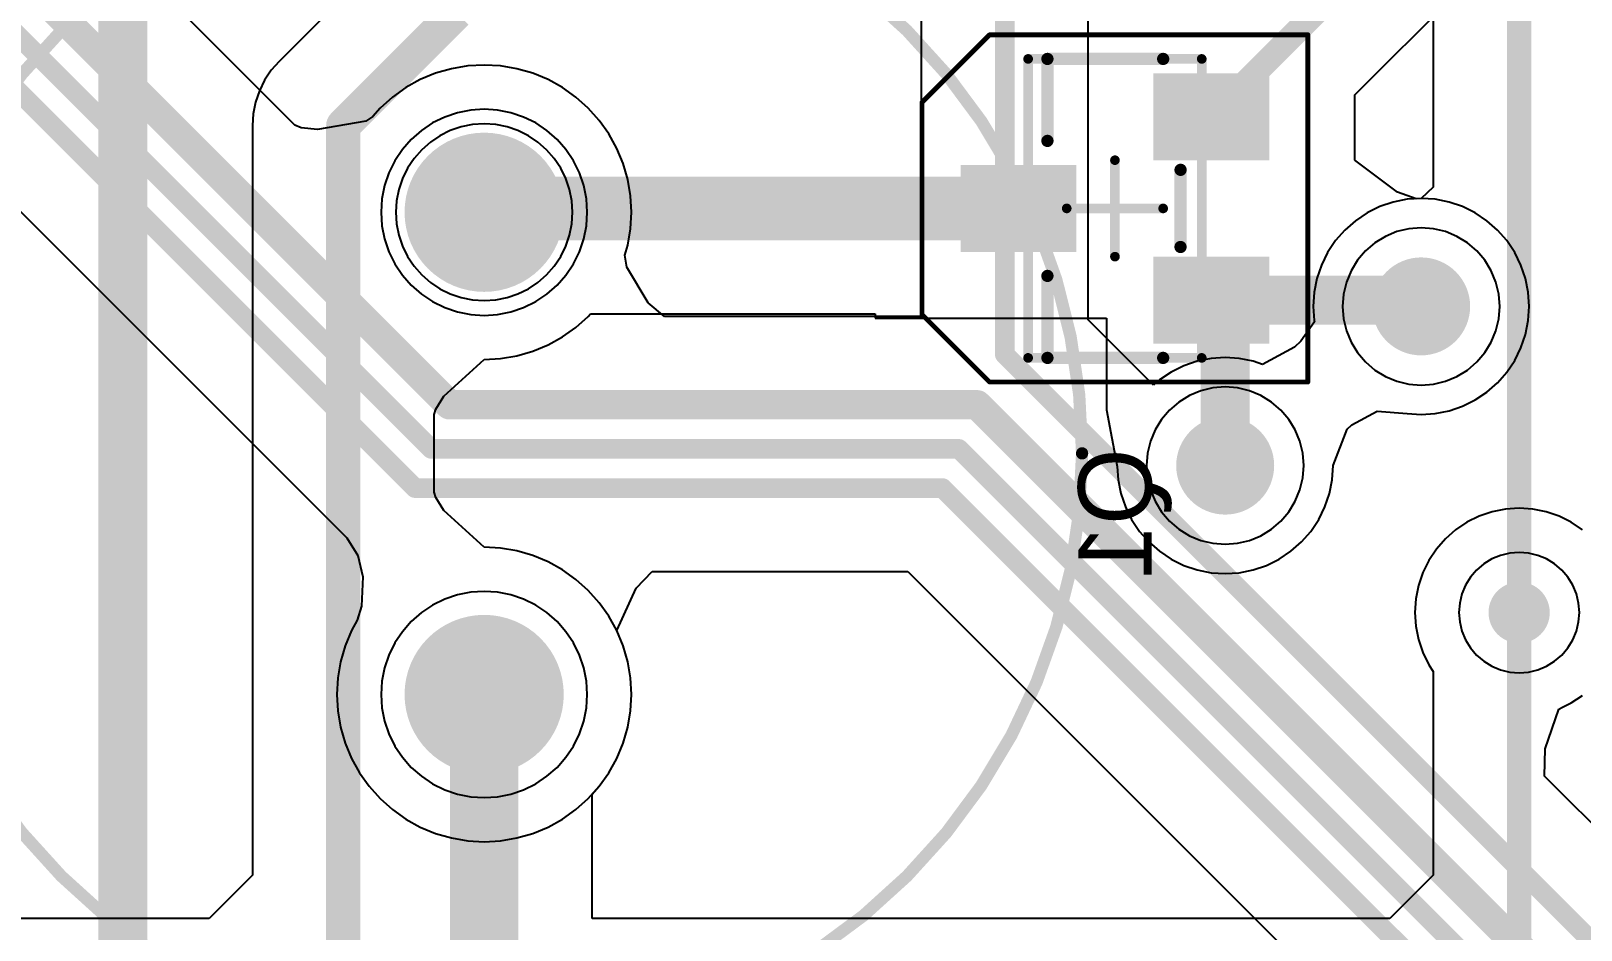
# Model space of a CAD drawing. Header units: millimetres. Extents: x 5.97 to 14.78, y 3.86 to 11.35.
# Drawn here: x 9.043 to 9.675, y 5.755 to 6.122 of the extents above; entities that cross this region are included whole.
import ezdxf

# ---------------------------------------------------------------- set-up
doc = ezdxf.new("R2010")
doc.units = ezdxf.units.MM
doc.header["$MEASUREMENT"] = 0
for name, color, linetype in [('BottomLayer', 5, 'Continuous'), ('BottomOverlay', 54, 'Continuous'), ('BottomPaste', 16, 'Continuous'), ('BottomSolder', 6, 'Continuous'), ('Mechanical13', 56, 'Continuous'), ('Mechanical15', 56, 'Continuous'), ('Mechanical4', 56, 'Continuous'), ('MidLayer1', 16, 'Continuous'), ('MidLayer2', 76, 'Continuous'), ('MultiLayer', 9, 'Continuous'), ('TopLayer', 1, 'Continuous'), ('TopOverlay', 2, 'Continuous'), ('TopSolder', 216, 'Continuous')]:
    doc.layers.add(name, color=color, linetype=linetype)

# ---------------------------------------------------------------- blocks, each defined once
blk = doc.blocks.new('SOT_23_3_B_159')
at = {"layer": 'BottomLayer'}
for points in [[(-0.06004, 0.05217), (-0.06004, 0.02264), (-0.0187, 0.05217), (-0.0187, 0.02264)], [(0.06004, -0.01476), (0.06004, 0.01476), (0.0187, -0.01476), (0.0187, 0.01476)], [(-0.06004, -0.02264), (-0.06004, -0.05217), (-0.0187, -0.02264), (-0.0187, -0.05217)]]:
    blk.add_solid(points, dxfattribs=at)
at = {"layer": 'BottomOverlay', "const_width": 0.005}
for points in [[(0.02756, 0.06102), (-0.01969, 0.06102)], [(0.02756, 0.06102), (0.02756, 0.02756)], [(-0.02677, 0.01575), (-0.02679, -0.01575)], [(0.02756, -0.02756), (0.02756, -0.06102)], [(0.02756, -0.06102), (-0.01969, -0.06102)]]:
    blk.add_lwpolyline(points, dxfattribs=at)
at = {"layer": 'BottomOverlay', "const_width": 0.0025}
for points in [[(-0.02094, 0.06102, 1), (-0.01844, 0.06102, 1)], [(0.02631, 0.06102, 1), (0.02881, 0.06102, 1)], [(0.02631, 0.06102, 1), (0.02881, 0.06102, 1)], [(0.02631, 0.02756, 1), (0.02881, 0.02756, 1)], [(-0.02802, 0.01575, 1), (-0.02552, 0.01575, 1)], [(-0.02804, -0.01575, 1), (-0.02554, -0.01575, 1)], [(0.02631, -0.02756, 1), (0.02881, -0.02756, 1)], [(-0.02094, -0.06102, 1), (-0.01844, -0.06102, 1)], [(0.02631, -0.06102, 1), (0.02881, -0.06102, 1)], [(0.02631, -0.06102, 1), (0.02881, -0.06102, 1)]]:
    blk.add_lwpolyline(points, format="xyb", close=True, dxfattribs=at)
at = {"layer": 'BottomPaste'}
for points in [[(-0.06304, 0.05517), (-0.06304, 0.01964), (-0.0157, 0.05517), (-0.0157, 0.01964)], [(0.06304, -0.01776), (0.06304, 0.01776), (0.0157, -0.01776), (0.0157, 0.01776)], [(-0.06304, -0.01964), (-0.06304, -0.05517), (-0.0157, -0.01964), (-0.0157, -0.05517)]]:
    blk.add_solid(points, dxfattribs=at)
at = {"layer": 'BottomSolder'}
for points in [[(-0.06254, 0.05467), (-0.06254, 0.02014), (-0.0162, 0.05467), (-0.0162, 0.02014)], [(0.06254, -0.01726), (0.06254, 0.01726), (0.0162, -0.01726), (0.0162, 0.01726)], [(-0.06254, -0.02014), (-0.06254, -0.05467), (-0.0162, -0.02014), (-0.0162, -0.05467)]]:
    blk.add_solid(points, dxfattribs=at)
at = {"layer": 'Mechanical13', "const_width": 0.00394}
for points in [[(-0.03543, 0.06102), (-0.03543, -0.06102)], [(0.03543, 0.06102), (-0.03543, 0.06102)], [(0.03543, 0.06102), (0.03543, -0.06102)], [(0.03543, -0.06102), (-0.03543, -0.06102)]]:
    blk.add_lwpolyline(points, dxfattribs=at)
at = {"layer": 'Mechanical13', "const_width": 0.00197}
for points in [[(-0.03642, 0.06102, 1), (-0.03445, 0.06102, 1)], [(-0.03642, 0.06102, 1), (-0.03445, 0.06102, 1)], [(0.03445, 0.06102, 1), (0.03642, 0.06102, 1)], [(0.03445, 0.06102, 1), (0.03642, 0.06102, 1)], [(-0.03642, -0.06102, 1), (-0.03445, -0.06102, 1)], [(-0.03642, -0.06102, 1), (-0.03445, -0.06102, 1)], [(0.03445, -0.06102, 1), (0.03642, -0.06102, 1)], [(0.03445, -0.06102, 1), (0.03642, -0.06102, 1)]]:
    blk.add_lwpolyline(points, format="xyb", close=True, dxfattribs=at)
at = {"layer": 'Mechanical15'}
for points, const_width in [([(-0.07874, 0.07087), (-0.07874, -0.07087)], 0.00197), ([(0.05118, 0.07087), (-0.07874, 0.07087)], 0.00197), ([(0.07874, 0.04331), (0.05118, 0.07087)], 0.00197), ([(0.07874, 0.04331), (0.07874, -0.04331)], 0.00197), ([(0, 0.01969), (0, -0.01969)], 0.00394), ([(0.01969, 0), (-0.01969, 0)], 0.00394), ([(0.07874, -0.04331), (0.05118, -0.07087)], 0.00197), ([(0.05118, -0.07087), (-0.07874, -0.07087)], 0.00197)]:
    blk.add_lwpolyline(points, dxfattribs=dict(at, const_width=const_width))
for points, const_width in [([(-0.07923, 0.07087, 1), (-0.07825, 0.07087, 1)], 0.000984), ([(-0.07923, 0.07087, 1), (-0.07825, 0.07087, 1)], 0.000984), ([(0.05069, 0.07087, 1), (0.05167, 0.07087, 1)], 0.000984), ([(0.05069, 0.07087, 1), (0.05167, 0.07087, 1)], 0.000984), ([(0.07825, 0.04331, 1), (0.07923, 0.04331, 1)], 0.000984), ([(0.07825, 0.04331, 1), (0.07923, 0.04331, 1)], 0.000984), ([(-0.00098, 0.01969, 1), (0.00098, 0.01969, 1)], 0.00197), ([(-0.02067, 0, 1), (-0.0187, 0, 1)], 0.00197), ([(0.0187, 0, 1), (0.02067, 0, 1)], 0.00197), ([(-0.00098, -0.01969, 1), (0.00098, -0.01969, 1)], 0.00197), ([(0.07825, -0.04331, 1), (0.07923, -0.04331, 1)], 0.000984), ([(0.07825, -0.04331, 1), (0.07923, -0.04331, 1)], 0.000984), ([(-0.07923, -0.07087, 1), (-0.07825, -0.07087, 1)], 0.000984), ([(-0.07923, -0.07087, 1), (-0.07825, -0.07087, 1)], 0.000984), ([(0.05069, -0.07087, 1), (0.05167, -0.07087, 1)], 0.000984), ([(0.05069, -0.07087, 1), (0.05167, -0.07087, 1)], 0.000984)]:
    blk.add_lwpolyline(points, format="xyb", close=True, dxfattribs=dict(at, const_width=const_width))
blk = doc.blocks.new('PS12_173')
at = {"layer": 'BottomLayer', "const_width": 0.03}
for points in [[(-0.015, 0.09843, 1), (0.015, 0.09843, 1)], [(-0.015, -0.09843, 1), (0.015, -0.09843, 1)]]:
    blk.add_lwpolyline(points, format="xyb", close=True, dxfattribs=at)
at = {"layer": 'BottomSolder', "const_width": 0.0325}
for points in [[(-0.01625, 0.09843, 1), (0.01625, 0.09843, 1)], [(-0.01625, -0.09843, 1), (0.01625, -0.09843, 1)]]:
    blk.add_lwpolyline(points, format="xyb", close=True, dxfattribs=at)
at = {"layer": 'MidLayer1', "const_width": 0.03}
for points in [[(-0.015, 0.09843, 1), (0.015, 0.09843, 1)], [(-0.015, -0.09843, 1), (0.015, -0.09843, 1)]]:
    blk.add_lwpolyline(points, format="xyb", close=True, dxfattribs=at)
at = {"layer": 'MidLayer2', "const_width": 0.03}
for points in [[(-0.015, 0.09843, 1), (0.015, 0.09843, 1)], [(-0.015, -0.09843, 1), (0.015, -0.09843, 1)]]:
    blk.add_lwpolyline(points, format="xyb", close=True, dxfattribs=at)
at = {"layer": 'MultiLayer', "const_width": 0.03}
for points in [[(-0.015, 0.09843, 1), (0.015, 0.09843, 1)], [(-0.015, -0.09843, 1), (0.015, -0.09843, 1)]]:
    blk.add_lwpolyline(points, format="xyb", close=True, dxfattribs=at)
at = {"layer": 'TopLayer', "const_width": 0.03}
for points in [[(-0.015, 0.09843, 1), (0.015, 0.09843, 1)], [(-0.015, -0.09843, 1), (0.015, -0.09843, 1)]]:
    blk.add_lwpolyline(points, format="xyb", close=True, dxfattribs=at)
at = {"layer": 'TopOverlay'}
for points, const_width in [([(0.24409, 0, 1), (-0.24409, 0, 1)], 0.005), ([(-0.24534, 0, 1), (-0.24284, 0, 1)], 0.0025), ([(0.24284, 0, 1), (0.24534, 0, 1)], 0.0025)]:
    blk.add_lwpolyline(points, format="xyb", close=True, dxfattribs=dict(at, const_width=const_width))
at = {"layer": 'TopSolder', "const_width": 0.0325}
for points in [[(-0.01625, 0.09843, 1), (0.01625, 0.09843, 1)], [(-0.01625, -0.09843, 1), (0.01625, -0.09843, 1)]]:
    blk.add_lwpolyline(points, format="xyb", close=True, dxfattribs=at)

msp = doc.modelspace()

# ---------------------------------------------------------------- linework, layer by layer
at = {"layer": 'BottomLayer'}
for p, q in [((9.58291, 6.09634), (9.6498, 6.16323)), ((9.18996, 6.15622), (9.14378, 6.11004)), ((9.14058, 6.10639), (9.13789, 6.10236)), ((9.14378, 6.11004), (9.14058, 6.10639)), ((9.13789, 6.10236), (9.13574, 6.09801)), ((9.13418, 6.09342), (9.13324, 6.08866)), ((9.13574, 6.09801), (9.13418, 6.09342)), ((9.58291, 6.06968), (9.58291, 6.09634)), ((9.13324, 6.08866), (9.13292, 6.08382)), ((9.13292, 6.08382), (9.13292, 5.77777)), ((9.6004, 6.0566), (9.58291, 6.06968)), ((9.60791, 6.05396), (9.6004, 6.0566)), ((9.61, 6.05409), (9.60791, 6.05396)), ((9.61576, 6.05372), (9.61, 6.05409)), ((9.62141, 6.05259), (9.61576, 6.05372)), ((9.62687, 6.05074), (9.62141, 6.05259)), ((9.63205, 6.04819), (9.62687, 6.05074)), ((9.63684, 6.04498), (9.63205, 6.04819)), ((9.64118, 6.04118), (9.63684, 6.04498)), ((9.64498, 6.03684), (9.64118, 6.04118)), ((9.64819, 6.03205), (9.64498, 6.03684)), ((9.65074, 6.02687), (9.64819, 6.03205)), ((9.65259, 6.02141), (9.65074, 6.02687)), ((9.65372, 6.01576), (9.65259, 6.02141)), ((9.65409, 6.01), (9.65372, 6.01576)), ((9.26497, 6.00144), (9.26999, 6.00593)), ((9.26999, 6.00593), (9.27087, 6.00691)), ((9.27087, 6.00691), (9.38709, 6.00691)), ((9.38709, 6.00691), (9.38709, 6.00524)), ((9.38709, 6.00524), (9.48157, 6.00524)), ((9.48157, 6.00524), (9.48157, 5.96783)), ((9.65372, 6.00424), (9.65409, 6.01)), ((9.25947, 5.99754), (9.26497, 6.00144)), ((9.65074, 5.99313), (9.65259, 5.99859)), ((9.65259, 5.99859), (9.65372, 6.00424)), ((9.24735, 5.9917), (9.25357, 5.99428)), ((9.25357, 5.99428), (9.25947, 5.99754)), ((9.64819, 5.98795), (9.65074, 5.99313)), ((9.21106, 5.97331), (9.2275, 5.98833)), ((9.2275, 5.98833), (9.23423, 5.98871)), ((9.23423, 5.98871), (9.24087, 5.98984)), ((9.24087, 5.98984), (9.24735, 5.9917)), ((9.64498, 5.98316), (9.64819, 5.98795)), ((9.64118, 5.97882), (9.64498, 5.98316)), ((9.20771, 5.96798), (9.21106, 5.97331)), ((9.63205, 5.97181), (9.63684, 5.97502)), ((9.63684, 5.97502), (9.64118, 5.97882)), ((9.20708, 5.96585), (9.20771, 5.96798)), ((9.48157, 5.96783), (9.48157, 5.96783)), ((9.48157, 5.96783), (9.48157, 5.96783)), ((9.48157, 5.96783), (9.48593, 5.94464)), ((9.58172, 5.96159), (9.59203, 5.96717)), ((9.59203, 5.96717), (9.60424, 5.96628)), ((9.61576, 5.96628), (9.62141, 5.96741)), ((9.62141, 5.96741), (9.62687, 5.96926)), ((9.62687, 5.96926), (9.63205, 5.97181)), ((9.20708, 5.93415), (9.20708, 5.96585)), ((9.57983, 5.95984), (9.58172, 5.96159)), ((9.60424, 5.96628), (9.61, 5.96591)), ((9.61, 5.96591), (9.61576, 5.96628)), ((9.57409, 5.945), (9.57983, 5.95984)), ((9.48593, 5.94464), (9.48628, 5.93924)), ((9.57372, 5.93924), (9.57409, 5.945)), ((9.48628, 5.93924), (9.48741, 5.93359)), ((9.57259, 5.93359), (9.57372, 5.93924)), ((9.20771, 5.93202), (9.20708, 5.93415)), ((9.21106, 5.92669), (9.20771, 5.93202)), ((9.48741, 5.93359), (9.48926, 5.92813)), ((9.57074, 5.92813), (9.57259, 5.93359)), ((9.2275, 5.91167), (9.21106, 5.92669)), ((9.48926, 5.92813), (9.49181, 5.92295)), ((9.49181, 5.92295), (9.49502, 5.91816)), ((9.56498, 5.91816), (9.56819, 5.92295)), ((9.56819, 5.92295), (9.57074, 5.92813)), ((9.6337, 5.92435), (9.6287, 5.92189)), ((9.63898, 5.92614), (9.6337, 5.92435)), ((9.64444, 5.92723), (9.63898, 5.92614)), ((9.65, 5.92759), (9.64444, 5.92723)), ((9.65556, 5.92723), (9.65, 5.92759)), ((9.66102, 5.92614), (9.65556, 5.92723)), ((9.6663, 5.92435), (9.66102, 5.92614)), ((9.6713, 5.92189), (9.6663, 5.92435)), ((9.49502, 5.91816), (9.49882, 5.91382)), ((9.56118, 5.91382), (9.56498, 5.91816)), ((9.62407, 5.91879), (9.61988, 5.91512)), ((9.6287, 5.92189), (9.62407, 5.91879)), ((9.67593, 5.91879), (9.6713, 5.92189)), ((9.23423, 5.91129), (9.2275, 5.91167)), ((9.24087, 5.91016), (9.23423, 5.91129)), ((9.24735, 5.9083), (9.24087, 5.91016)), ((9.49882, 5.91382), (9.50316, 5.91002)), ((9.50316, 5.91002), (9.50795, 5.90681)), ((9.55205, 5.90681), (9.55684, 5.91002)), ((9.55684, 5.91002), (9.56118, 5.91382)), ((9.61621, 5.91093), (9.61311, 5.9063)), ((9.61988, 5.91512), (9.61621, 5.91093)), ((9.25357, 5.90572), (9.24735, 5.9083)), ((9.25947, 5.90246), (9.25357, 5.90572)), ((9.50795, 5.90681), (9.51313, 5.90426)), ((9.51313, 5.90426), (9.51859, 5.90241)), ((9.54141, 5.90241), (9.54687, 5.90426)), ((9.54687, 5.90426), (9.55205, 5.90681)), ((9.61311, 5.9063), (9.61065, 5.9013)), ((9.26497, 5.89856), (9.25947, 5.90246)), ((9.26999, 5.89407), (9.26497, 5.89856)), ((9.51859, 5.90241), (9.52424, 5.90128)), ((9.52424, 5.90128), (9.53, 5.90091)), ((9.53, 5.90091), (9.53576, 5.90128)), ((9.53576, 5.90128), (9.54141, 5.90241)), ((9.61065, 5.9013), (9.60886, 5.89602)), ((9.27448, 5.88904), (9.26999, 5.89407)), ((9.60886, 5.89602), (9.60777, 5.89056)), ((9.27838, 5.88355), (9.27448, 5.88904)), ((9.60777, 5.89056), (9.60741, 5.885)), ((9.60741, 5.885), (9.60777, 5.87944)), ((9.28164, 5.87765), (9.27838, 5.88355)), ((9.60777, 5.87944), (9.60886, 5.87398)), ((9.28422, 5.87142), (9.28164, 5.87765)), ((9.60886, 5.87398), (9.61065, 5.8687)), ((9.28609, 5.86495), (9.28422, 5.87142)), ((9.61065, 5.8687), (9.61311, 5.8637)), ((9.28722, 5.8583), (9.28609, 5.86495)), ((9.61311, 5.8637), (9.61492, 5.861)), ((9.61492, 5.861), (9.61492, 5.77777)), ((9.28759, 5.85157), (9.28722, 5.8583)), ((9.28722, 5.84485), (9.28759, 5.85157)), ((9.28609, 5.8382), (9.28722, 5.84485)), ((9.28422, 5.83173), (9.28609, 5.8382)), ((9.28164, 5.8255), (9.28422, 5.83173)), ((9.27838, 5.8196), (9.28164, 5.8255)), ((9.27448, 5.81411), (9.27838, 5.8196)), ((9.27159, 5.81087), (9.27448, 5.81411)), ((9.27159, 5.76009), (9.27159, 5.81087)), ((9.13292, 5.77777), (9.11524, 5.76009)), ((9.61492, 5.77777), (9.59725, 5.76009)), ((9.11524, 5.76009), (8.97746, 5.76009)), ((9.59725, 5.76009), (9.27159, 5.76009))]:
    msp.add_line(p, q, dxfattribs=at)
for points, const_width in [([(9.52437, 6.0874), (9.625, 6.18803)], 0.01), ([(9.17, 6.08382), (9.21618, 6.13)], 0.014), ([(9.17, 5.73), (9.17, 6.08382)], 0.014), ([(9.22907, 6.05), (9.44563, 6.05)], 0.026), ([(9.2275, 6.04843), (9.22907, 6.05)], 0.01), ([(9.52437, 6.0126), (9.6074, 6.0126)], 0.02), ([(9.52437, 6.0126), (9.53, 6.00697)], 0.02), ([(9.6074, 6.0126), (9.61, 6.01)], 0.02), ([(9.53, 5.945), (9.53, 6.00697)], 0.02), ([(9.65, 5.73198), (9.65, 5.885)], 0.01), ([(9.2275, 5.71459), (9.2275, 5.85157)], 0.028)]:
    msp.add_lwpolyline(points, dxfattribs=dict(at, const_width=const_width))
for points, const_width in [([(9.1665, 6.08382, 1), (9.1735, 6.08382, 1)], 0.007), ([(9.1665, 6.08382, 1), (9.1735, 6.08382, 1)], 0.007), ([(9.52187, 6.0874, 1), (9.52687, 6.0874, 1)], 0.005), ([(9.22257, 6.05, 1), (9.23557, 6.05, 1)], 0.013), ([(9.43913, 6.05, 1), (9.45213, 6.05, 1)], 0.013), ([(9.225, 6.04843, 1), (9.23, 6.04843, 1)], 0.005), ([(9.22657, 6.05, 1), (9.23157, 6.05, 1)], 0.005), ([(9.603, 6.01, 1), (9.617, 6.01, 1)], 0.014), ([(9.51937, 6.0126, 1), (9.52937, 6.0126, 1)], 0.01), ([(9.51937, 6.0126, 1), (9.52937, 6.0126, 1)], 0.01), ([(9.6024, 6.0126, 1), (9.6124, 6.0126, 1)], 0.01), ([(9.6024, 6.0126, 1), (9.6124, 6.0126, 1)], 0.01), ([(9.605, 6.01, 1), (9.615, 6.01, 1)], 0.01), ([(9.525, 6.00697, 1), (9.535, 6.00697, 1)], 0.01), ([(9.525, 6.00697, 1), (9.535, 6.00697, 1)], 0.01), ([(9.523, 5.945, 1), (9.537, 5.945, 1)], 0.014), ([(9.525, 5.945, 1), (9.535, 5.945, 1)], 0.01), ([(9.64375, 5.885, 1), (9.65625, 5.885, 1)], 0.0125), ([(9.6475, 5.885, 1), (9.6525, 5.885, 1)], 0.005), ([(9.2205, 5.85157, 1), (9.2345, 5.85157, 1)], 0.014)]:
    msp.add_lwpolyline(points, format="xyb", close=True, dxfattribs=dict(at, const_width=const_width))
at = {"layer": 'BottomOverlay', "const_width": 0.014}
msp.add_lwpolyline([(9.08, 5.44238), (9.08, 6.72)], dxfattribs=at)
at = {"layer": 'Mechanical4', "const_width": 0.02}
msp.add_lwpolyline([(9.08, 4.43), (9.08, 9.43)], dxfattribs=at)
at = {"layer": 'MidLayer1'}
for p, q in [((9.21369, 6.08176), (9.20946, 6.07967)), ((9.21816, 6.08327), (9.21369, 6.08176)), ((9.22279, 6.08419), (9.21816, 6.08327)), ((9.2275, 6.0845), (9.22279, 6.08419)), ((9.23221, 6.08419), (9.2275, 6.0845)), ((9.23684, 6.08327), (9.23221, 6.08419)), ((9.24131, 6.08176), (9.23684, 6.08327)), ((9.24554, 6.07967), (9.24131, 6.08176)), ((9.20554, 6.07705), (9.20199, 6.07394)), ((9.20946, 6.07967), (9.20554, 6.07705)), ((9.24946, 6.07705), (9.24554, 6.07967)), ((9.25301, 6.07394), (9.24946, 6.07705)), ((9.19888, 6.07039), (9.19626, 6.06646)), ((9.20199, 6.07394), (9.19888, 6.07039)), ((9.25612, 6.07039), (9.25301, 6.07394)), ((9.25874, 6.06646), (9.25612, 6.07039)), ((9.19417, 6.06223), (9.19265, 6.05776)), ((9.19626, 6.06646), (9.19417, 6.06223)), ((9.26083, 6.06223), (9.25874, 6.06646)), ((9.26235, 6.05776), (9.26083, 6.06223)), ((9.19265, 6.05776), (9.19173, 6.05313)), ((9.26327, 6.05313), (9.26235, 6.05776)), ((9.19173, 6.05313), (9.19142, 6.04843)), ((9.26358, 6.04843), (9.26327, 6.05313)), ((9.19142, 6.04843), (9.19173, 6.04372)), ((9.19173, 6.04372), (9.19265, 6.03909)), ((9.26235, 6.03909), (9.26327, 6.04372)), ((9.26327, 6.04372), (9.26358, 6.04843)), ((9.19265, 6.03909), (9.19417, 6.03462)), ((9.26083, 6.03462), (9.26235, 6.03909)), ((9.19417, 6.03462), (9.19626, 6.03039)), ((9.19626, 6.03039), (9.19888, 6.02646)), ((9.25612, 6.02646), (9.25874, 6.03039)), ((9.25874, 6.03039), (9.26083, 6.03462)), ((9.19888, 6.02646), (9.20199, 6.02291)), ((9.25301, 6.02291), (9.25612, 6.02646)), ((9.20199, 6.02291), (9.20554, 6.0198)), ((9.20554, 6.0198), (9.20946, 6.01718)), ((9.24554, 6.01718), (9.24946, 6.0198)), ((9.24946, 6.0198), (9.25301, 6.02291)), ((9.20946, 6.01718), (9.21369, 6.01509)), ((9.21369, 6.01509), (9.21816, 6.01358)), ((9.21816, 6.01358), (9.22279, 6.01266)), ((9.22279, 6.01266), (9.2275, 6.01235)), ((9.2275, 6.01235), (9.23221, 6.01266)), ((9.23221, 6.01266), (9.23684, 6.01358)), ((9.23684, 6.01358), (9.24131, 6.01509)), ((9.24131, 6.01509), (9.24554, 6.01718)), ((9.63555, 5.90488), (9.63262, 5.90238)), ((9.63884, 5.9069), (9.63555, 5.90488)), ((9.64241, 5.90837), (9.63884, 5.9069)), ((9.64616, 5.90927), (9.64241, 5.90837)), ((9.65, 5.90958), (9.64616, 5.90927)), ((9.65384, 5.90927), (9.65, 5.90958)), ((9.65759, 5.90837), (9.65384, 5.90927)), ((9.66116, 5.9069), (9.65759, 5.90837)), ((9.66445, 5.90488), (9.66116, 5.9069)), ((9.66738, 5.90238), (9.66445, 5.90488)), ((9.63012, 5.89945), (9.6281, 5.89616)), ((9.63262, 5.90238), (9.63012, 5.89945)), ((9.66988, 5.89945), (9.66738, 5.90238)), ((9.6719, 5.89616), (9.66988, 5.89945)), ((9.21661, 5.89223), (9.21139, 5.89046)), ((9.22201, 5.8933), (9.21661, 5.89223)), ((9.2275, 5.89366), (9.22201, 5.8933)), ((9.23299, 5.8933), (9.2275, 5.89366)), ((9.23839, 5.89223), (9.23299, 5.8933)), ((9.24361, 5.89046), (9.23839, 5.89223)), ((9.62663, 5.89259), (9.62573, 5.88884)), ((9.6281, 5.89616), (9.62663, 5.89259)), ((9.67337, 5.89259), (9.6719, 5.89616)), ((9.67427, 5.88884), (9.67337, 5.89259)), ((9.20188, 5.88497), (9.19774, 5.88134)), ((9.20646, 5.88803), (9.20188, 5.88497)), ((9.21139, 5.89046), (9.20646, 5.88803)), ((9.24855, 5.88803), (9.24361, 5.89046)), ((9.25312, 5.88497), (9.24855, 5.88803)), ((9.25726, 5.88134), (9.25312, 5.88497)), ((9.62573, 5.88884), (9.62542, 5.885)), ((9.62542, 5.885), (9.62573, 5.88116)), ((9.67458, 5.885), (9.67427, 5.88884)), ((9.67427, 5.88116), (9.67458, 5.885)), ((9.19774, 5.88134), (9.19411, 5.8772)), ((9.26089, 5.8772), (9.25726, 5.88134)), ((9.62573, 5.88116), (9.62663, 5.87741)), ((9.67337, 5.87741), (9.67427, 5.88116)), ((9.19105, 5.87262), (9.18861, 5.86768)), ((9.19411, 5.8772), (9.19105, 5.87262)), ((9.26395, 5.87262), (9.26089, 5.8772)), ((9.26639, 5.86768), (9.26395, 5.87262)), ((9.62663, 5.87741), (9.6281, 5.87384)), ((9.6281, 5.87384), (9.63012, 5.87055)), ((9.66988, 5.87055), (9.6719, 5.87384)), ((9.6719, 5.87384), (9.67337, 5.87741)), ((9.18861, 5.86768), (9.18684, 5.86247)), ((9.26816, 5.86247), (9.26639, 5.86768)), ((9.63012, 5.87055), (9.63262, 5.86762)), ((9.63262, 5.86762), (9.63555, 5.86512)), ((9.66445, 5.86512), (9.66738, 5.86762)), ((9.66738, 5.86762), (9.66988, 5.87055)), ((9.18684, 5.86247), (9.18577, 5.85707)), ((9.26923, 5.85707), (9.26816, 5.86247)), ((9.63555, 5.86512), (9.63884, 5.8631)), ((9.63884, 5.8631), (9.64241, 5.86163)), ((9.64241, 5.86163), (9.64616, 5.86073)), ((9.64616, 5.86073), (9.65, 5.86042)), ((9.65, 5.86042), (9.65384, 5.86073)), ((9.65384, 5.86073), (9.65759, 5.86163)), ((9.65759, 5.86163), (9.66116, 5.8631)), ((9.66116, 5.8631), (9.66445, 5.86512)), ((9.18577, 5.85707), (9.18541, 5.85157)), ((9.26959, 5.85157), (9.26923, 5.85707)), ((9.18541, 5.85157), (9.18577, 5.84608)), ((9.26923, 5.84608), (9.26959, 5.85157)), ((9.18577, 5.84608), (9.18684, 5.84068)), ((9.18684, 5.84068), (9.18861, 5.83547)), ((9.26639, 5.83547), (9.26816, 5.84068)), ((9.26816, 5.84068), (9.26923, 5.84608)), ((9.18861, 5.83547), (9.19105, 5.83053)), ((9.26395, 5.83053), (9.26639, 5.83547)), ((9.19105, 5.83053), (9.19411, 5.82595)), ((9.26089, 5.82595), (9.26395, 5.83053)), ((9.19411, 5.82595), (9.19774, 5.82181)), ((9.19774, 5.82181), (9.20188, 5.81818)), ((9.25312, 5.81818), (9.25726, 5.82181)), ((9.25726, 5.82181), (9.26089, 5.82595)), ((9.20188, 5.81818), (9.20646, 5.81512)), ((9.20646, 5.81512), (9.21139, 5.81269)), ((9.24361, 5.81269), (9.24855, 5.81512)), ((9.24855, 5.81512), (9.25312, 5.81818)), ((9.21139, 5.81269), (9.21661, 5.81092)), ((9.21661, 5.81092), (9.22201, 5.80984)), ((9.22201, 5.80984), (9.2275, 5.80948)), ((9.2275, 5.80948), (9.23299, 5.80984)), ((9.23299, 5.80984), (9.23839, 5.81092)), ((9.23839, 5.81092), (9.24361, 5.81269))]:
    msp.add_line(p, q, dxfattribs=at)
for points, const_width in [([(9.6, 6.01, 1), (9.62, 6.01, 1)], 0.02), ([(9.52, 5.945, 1), (9.54, 5.945, 1)], 0.02), ([(9.64375, 5.885, 1), (9.65625, 5.885, 1)], 0.0125)]:
    msp.add_lwpolyline(points, format="xyb", close=True, dxfattribs=dict(at, const_width=const_width))
at = {"layer": 'MidLayer2'}
for p, q in [((9.21139, 6.08731), (9.20646, 6.08488)), ((9.21661, 6.08908), (9.21139, 6.08731)), ((9.22201, 6.09016), (9.21661, 6.08908)), ((9.2275, 6.09052), (9.22201, 6.09016)), ((9.23299, 6.09016), (9.2275, 6.09052)), ((9.23839, 6.08908), (9.23299, 6.09016)), ((9.24361, 6.08731), (9.23839, 6.08908)), ((9.24855, 6.08488), (9.24361, 6.08731)), ((9.20188, 6.08182), (9.19774, 6.07819)), ((9.20646, 6.08488), (9.20188, 6.08182)), ((9.25312, 6.08182), (9.24855, 6.08488)), ((9.25726, 6.07819), (9.25312, 6.08182)), ((9.19774, 6.07819), (9.19411, 6.07405)), ((9.26089, 6.07405), (9.25726, 6.07819)), ((9.19105, 6.06947), (9.18861, 6.06453)), ((9.19411, 6.07405), (9.19105, 6.06947)), ((9.26395, 6.06947), (9.26089, 6.07405)), ((9.26639, 6.06453), (9.26395, 6.06947)), ((9.18861, 6.06453), (9.18684, 6.05932)), ((9.26816, 6.05932), (9.26639, 6.06453)), ((9.18684, 6.05932), (9.18577, 6.05392)), ((9.26923, 6.05392), (9.26816, 6.05932)), ((9.18577, 6.05392), (9.18541, 6.04843)), ((9.26959, 6.04843), (9.26923, 6.05392)), ((9.18541, 6.04843), (9.18577, 6.04293)), ((9.18577, 6.04293), (9.18684, 6.03753)), ((9.26816, 6.03753), (9.26923, 6.04293)), ((9.26923, 6.04293), (9.26959, 6.04843)), ((9.18684, 6.03753), (9.18861, 6.03232)), ((9.26639, 6.03232), (9.26816, 6.03753)), ((9.59543, 6.0386), (9.59113, 6.03597)), ((9.60008, 6.04053), (9.59543, 6.0386)), ((9.60498, 6.0417), (9.60008, 6.04053)), ((9.61, 6.0421), (9.60498, 6.0417)), ((9.61502, 6.0417), (9.61, 6.0421)), ((9.61992, 6.04053), (9.61502, 6.0417)), ((9.62457, 6.0386), (9.61992, 6.04053)), ((9.62887, 6.03597), (9.62457, 6.0386)), ((9.18861, 6.03232), (9.19105, 6.02738)), ((9.26395, 6.02738), (9.26639, 6.03232)), ((9.5873, 6.0327), (9.58403, 6.02887)), ((9.59113, 6.03597), (9.5873, 6.0327)), ((9.6327, 6.0327), (9.62887, 6.03597)), ((9.63597, 6.02887), (9.6327, 6.0327)), ((9.19105, 6.02738), (9.19411, 6.0228)), ((9.26089, 6.0228), (9.26395, 6.02738)), ((9.5814, 6.02457), (9.57947, 6.01992)), ((9.58403, 6.02887), (9.5814, 6.02457)), ((9.6386, 6.02457), (9.63597, 6.02887)), ((9.64053, 6.01992), (9.6386, 6.02457)), ((9.19411, 6.0228), (9.19774, 6.01866)), ((9.19774, 6.01866), (9.20188, 6.01503)), ((9.25312, 6.01503), (9.25726, 6.01866)), ((9.25726, 6.01866), (9.26089, 6.0228)), ((9.57947, 6.01992), (9.5783, 6.01502)), ((9.6417, 6.01502), (9.64053, 6.01992)), ((9.20188, 6.01503), (9.20646, 6.01197)), ((9.20646, 6.01197), (9.21139, 6.00954)), ((9.24361, 6.00954), (9.24855, 6.01197)), ((9.24855, 6.01197), (9.25312, 6.01503)), ((9.5783, 6.01502), (9.5779, 6.01)), ((9.6421, 6.01), (9.6417, 6.01502)), ((9.21139, 6.00954), (9.21661, 6.00777)), ((9.21661, 6.00777), (9.22201, 6.0067)), ((9.22201, 6.0067), (9.2275, 6.00634)), ((9.2275, 6.00634), (9.23299, 6.0067)), ((9.23299, 6.0067), (9.23839, 6.00777)), ((9.23839, 6.00777), (9.24361, 6.00954)), ((9.5779, 6.01), (9.5783, 6.00498)), ((9.5783, 6.00498), (9.57947, 6.00008)), ((9.64053, 6.00008), (9.6417, 6.00498)), ((9.6417, 6.00498), (9.6421, 6.01)), ((9.57947, 6.00008), (9.5814, 5.99543)), ((9.6386, 5.99543), (9.64053, 6.00008)), ((9.5814, 5.99543), (9.58403, 5.99113)), ((9.63597, 5.99113), (9.6386, 5.99543)), ((9.58403, 5.99113), (9.5873, 5.9873)), ((9.5873, 5.9873), (9.59113, 5.98403)), ((9.62887, 5.98403), (9.6327, 5.9873)), ((9.6327, 5.9873), (9.63597, 5.99113)), ((9.59113, 5.98403), (9.59543, 5.9814)), ((9.59543, 5.9814), (9.60008, 5.97947)), ((9.60008, 5.97947), (9.60498, 5.9783)), ((9.61502, 5.9783), (9.61992, 5.97947)), ((9.61992, 5.97947), (9.62457, 5.9814)), ((9.62457, 5.9814), (9.62887, 5.98403)), ((9.51543, 5.9736), (9.51113, 5.97097)), ((9.52008, 5.97553), (9.51543, 5.9736)), ((9.52498, 5.9767), (9.52008, 5.97553)), ((9.53, 5.9771), (9.52498, 5.9767)), ((9.53502, 5.9767), (9.53, 5.9771)), ((9.53992, 5.97553), (9.53502, 5.9767)), ((9.54457, 5.9736), (9.53992, 5.97553)), ((9.54887, 5.97097), (9.54457, 5.9736)), ((9.60498, 5.9783), (9.61, 5.9779)), ((9.61, 5.9779), (9.61502, 5.9783)), ((9.5073, 5.9677), (9.50403, 5.96387)), ((9.51113, 5.97097), (9.5073, 5.9677)), ((9.5527, 5.9677), (9.54887, 5.97097)), ((9.55597, 5.96387), (9.5527, 5.9677)), ((9.50403, 5.96387), (9.5014, 5.95957)), ((9.5586, 5.95957), (9.55597, 5.96387)), ((9.49947, 5.95492), (9.4983, 5.95002)), ((9.5014, 5.95957), (9.49947, 5.95492)), ((9.56053, 5.95492), (9.5586, 5.95957)), ((9.5617, 5.95002), (9.56053, 5.95492)), ((9.4983, 5.95002), (9.4979, 5.945)), ((9.5621, 5.945), (9.5617, 5.95002)), ((9.4979, 5.945), (9.4983, 5.93998)), ((9.5617, 5.93998), (9.5621, 5.945)), ((9.4983, 5.93998), (9.49947, 5.93508)), ((9.56053, 5.93508), (9.5617, 5.93998)), ((9.49947, 5.93508), (9.5014, 5.93043)), ((9.5014, 5.93043), (9.50403, 5.92613)), ((9.55597, 5.92613), (9.5586, 5.93043)), ((9.5586, 5.93043), (9.56053, 5.93508)), ((9.50403, 5.92613), (9.5073, 5.9223)), ((9.5527, 5.9223), (9.55597, 5.92613)), ((9.5073, 5.9223), (9.51113, 5.91903)), ((9.51113, 5.91903), (9.51543, 5.9164)), ((9.51543, 5.9164), (9.52008, 5.91447)), ((9.53992, 5.91447), (9.54457, 5.9164)), ((9.54457, 5.9164), (9.54887, 5.91903)), ((9.54887, 5.91903), (9.5527, 5.9223)), ((9.52008, 5.91447), (9.52498, 5.9133)), ((9.52498, 5.9133), (9.53, 5.9129)), ((9.53, 5.9129), (9.53502, 5.9133)), ((9.53502, 5.9133), (9.53992, 5.91447)), ((9.63555, 5.90488), (9.63262, 5.90238)), ((9.63884, 5.9069), (9.63555, 5.90488)), ((9.64241, 5.90837), (9.63884, 5.9069)), ((9.64616, 5.90927), (9.64241, 5.90837)), ((9.65, 5.90958), (9.64616, 5.90927)), ((9.65384, 5.90927), (9.65, 5.90958)), ((9.65759, 5.90837), (9.65384, 5.90927)), ((9.66116, 5.9069), (9.65759, 5.90837)), ((9.66445, 5.90488), (9.66116, 5.9069)), ((9.66738, 5.90238), (9.66445, 5.90488)), ((9.63012, 5.89945), (9.6281, 5.89616)), ((9.63262, 5.90238), (9.63012, 5.89945)), ((9.66988, 5.89945), (9.66738, 5.90238)), ((9.6719, 5.89616), (9.66988, 5.89945)), ((9.21661, 5.89223), (9.21139, 5.89046)), ((9.22201, 5.8933), (9.21661, 5.89223)), ((9.2275, 5.89366), (9.22201, 5.8933)), ((9.23299, 5.8933), (9.2275, 5.89366)), ((9.23839, 5.89223), (9.23299, 5.8933)), ((9.24361, 5.89046), (9.23839, 5.89223)), ((9.62663, 5.89259), (9.62573, 5.88884)), ((9.6281, 5.89616), (9.62663, 5.89259)), ((9.67337, 5.89259), (9.6719, 5.89616)), ((9.67427, 5.88884), (9.67337, 5.89259)), ((9.20188, 5.88497), (9.19774, 5.88134)), ((9.20646, 5.88803), (9.20188, 5.88497)), ((9.21139, 5.89046), (9.20646, 5.88803)), ((9.24855, 5.88803), (9.24361, 5.89046)), ((9.25312, 5.88497), (9.24855, 5.88803)), ((9.25726, 5.88134), (9.25312, 5.88497)), ((9.62573, 5.88884), (9.62542, 5.885)), ((9.62542, 5.885), (9.62573, 5.88116)), ((9.67458, 5.885), (9.67427, 5.88884)), ((9.67427, 5.88116), (9.67458, 5.885)), ((9.19774, 5.88134), (9.19411, 5.8772)), ((9.26089, 5.8772), (9.25726, 5.88134)), ((9.62573, 5.88116), (9.62663, 5.87741)), ((9.67337, 5.87741), (9.67427, 5.88116)), ((9.19105, 5.87262), (9.18861, 5.86768)), ((9.19411, 5.8772), (9.19105, 5.87262)), ((9.26395, 5.87262), (9.26089, 5.8772)), ((9.26639, 5.86768), (9.26395, 5.87262)), ((9.62663, 5.87741), (9.6281, 5.87384)), ((9.6281, 5.87384), (9.63012, 5.87055)), ((9.66988, 5.87055), (9.6719, 5.87384)), ((9.6719, 5.87384), (9.67337, 5.87741)), ((9.18861, 5.86768), (9.18684, 5.86247)), ((9.26816, 5.86247), (9.26639, 5.86768)), ((9.63012, 5.87055), (9.63262, 5.86762)), ((9.63262, 5.86762), (9.63555, 5.86512)), ((9.66445, 5.86512), (9.66738, 5.86762)), ((9.66738, 5.86762), (9.66988, 5.87055)), ((9.18684, 5.86247), (9.18577, 5.85707)), ((9.26923, 5.85707), (9.26816, 5.86247)), ((9.63555, 5.86512), (9.63884, 5.8631)), ((9.63884, 5.8631), (9.64241, 5.86163)), ((9.64241, 5.86163), (9.64616, 5.86073)), ((9.64616, 5.86073), (9.65, 5.86042)), ((9.65, 5.86042), (9.65384, 5.86073)), ((9.65384, 5.86073), (9.65759, 5.86163)), ((9.65759, 5.86163), (9.66116, 5.8631)), ((9.66116, 5.8631), (9.66445, 5.86512)), ((9.18577, 5.85707), (9.18541, 5.85157)), ((9.26959, 5.85157), (9.26923, 5.85707)), ((9.18541, 5.85157), (9.18577, 5.84608)), ((9.26923, 5.84608), (9.26959, 5.85157)), ((9.18577, 5.84608), (9.18684, 5.84068)), ((9.18684, 5.84068), (9.18861, 5.83547)), ((9.26639, 5.83547), (9.26816, 5.84068)), ((9.26816, 5.84068), (9.26923, 5.84608)), ((9.18861, 5.83547), (9.19105, 5.83053)), ((9.26395, 5.83053), (9.26639, 5.83547)), ((9.19105, 5.83053), (9.19411, 5.82595)), ((9.26089, 5.82595), (9.26395, 5.83053)), ((9.19411, 5.82595), (9.19774, 5.82181)), ((9.19774, 5.82181), (9.20188, 5.81818)), ((9.25312, 5.81818), (9.25726, 5.82181)), ((9.25726, 5.82181), (9.26089, 5.82595)), ((9.20188, 5.81818), (9.20646, 5.81512)), ((9.20646, 5.81512), (9.21139, 5.81269)), ((9.24361, 5.81269), (9.24855, 5.81512)), ((9.24855, 5.81512), (9.25312, 5.81818)), ((9.21139, 5.81269), (9.21661, 5.81092)), ((9.21661, 5.81092), (9.22201, 5.80984)), ((9.22201, 5.80984), (9.2275, 5.80948)), ((9.2275, 5.80948), (9.23299, 5.80984)), ((9.23299, 5.80984), (9.23839, 5.81092)), ((9.23839, 5.81092), (9.24361, 5.81269))]:
    msp.add_line(p, q, dxfattribs=at)
for points, const_width in [([(9.6, 6.01, 1), (9.62, 6.01, 1)], 0.02), ([(9.52, 5.945, 1), (9.54, 5.945, 1)], 0.02), ([(9.64375, 5.885, 1), (9.65625, 5.885, 1)], 0.0125)]:
    msp.add_lwpolyline(points, format="xyb", close=True, dxfattribs=dict(at, const_width=const_width))
at = {"layer": 'MultiLayer'}
for points, const_width in [([(9.6, 6.01, 1), (9.62, 6.01, 1)], 0.02), ([(9.52, 5.945, 1), (9.54, 5.945, 1)], 0.02), ([(9.64375, 5.885, 1), (9.65625, 5.885, 1)], 0.0125)]:
    msp.add_lwpolyline(points, format="xyb", close=True, dxfattribs=dict(at, const_width=const_width))
at = {"layer": 'TopLayer'}
for p, q in [((8.87433, 6.21259), (9.17145, 5.91548)), ((9.15023, 6.08399), (9.06079, 6.17343)), ((9.61492, 6.14863), (9.61492, 6.05871)), ((9.40593, 6.14121), (9.40593, 6.00591)), ((9.47407, 6.00457), (9.47407, 6.12998)), ((9.21413, 6.10701), (9.20765, 6.10515)), ((9.22077, 6.10814), (9.21413, 6.10701)), ((9.2275, 6.10852), (9.22077, 6.10814)), ((9.23423, 6.10814), (9.2275, 6.10852)), ((9.24087, 6.10701), (9.23423, 6.10814)), ((9.24735, 6.10515), (9.24087, 6.10701)), ((9.20143, 6.10257), (9.19553, 6.09931)), ((9.20765, 6.10515), (9.20143, 6.10257)), ((9.25357, 6.10257), (9.24735, 6.10515)), ((9.25947, 6.09931), (9.25357, 6.10257)), ((9.19003, 6.09541), (9.18501, 6.09092)), ((9.19553, 6.09931), (9.19003, 6.09541)), ((9.26497, 6.09541), (9.25947, 6.09931)), ((9.26999, 6.09092), (9.26497, 6.09541)), ((9.18201, 6.08756), (9.17923, 6.08567)), ((9.18501, 6.09092), (9.18201, 6.08756)), ((9.27448, 6.08589), (9.26999, 6.09092)), ((9.15276, 6.08295), (9.15023, 6.08399)), ((9.15947, 6.08223), (9.15276, 6.08295)), ((9.17923, 6.08567), (9.15947, 6.08223)), ((9.27838, 6.0804), (9.27448, 6.08589)), ((9.28164, 6.0745), (9.27838, 6.0804)), ((9.28422, 6.06827), (9.28164, 6.0745)), ((9.28609, 6.0618), (9.28422, 6.06827)), ((9.28722, 6.05515), (9.28609, 6.0618)), ((9.61492, 6.05871), (9.61, 6.05409)), ((9.28759, 6.04843), (9.28722, 6.05515)), ((9.59313, 6.05074), (9.58795, 6.04819)), ((9.59859, 6.05259), (9.59313, 6.05074)), ((9.60424, 6.05372), (9.59859, 6.05259)), ((9.61, 6.05409), (9.60424, 6.05372)), ((9.28722, 6.0417), (9.28759, 6.04843)), ((9.58316, 6.04498), (9.57882, 6.04118)), ((9.58795, 6.04819), (9.58316, 6.04498)), ((9.28609, 6.03505), (9.28722, 6.0417)), ((9.57502, 6.03684), (9.57181, 6.03205)), ((9.57882, 6.04118), (9.57502, 6.03684)), ((9.28489, 6.03091), (9.28609, 6.03505)), ((9.28576, 6.02603), (9.28489, 6.03091)), ((9.57181, 6.03205), (9.56926, 6.02687)), ((9.2945, 6.0115), (9.28576, 6.02603)), ((9.56926, 6.02687), (9.56741, 6.02141)), ((9.56741, 6.02141), (9.56628, 6.01576)), ((9.30112, 6.00591), (9.2945, 6.0115)), ((9.56628, 6.01576), (9.56591, 6.01)), ((9.40593, 6.00591), (9.30112, 6.00591)), ((9.56591, 6.01), (9.56628, 6.00424)), ((9.50076, 5.97788), (9.47407, 6.00457)), ((9.5664, 6.00367), (9.56092, 5.99584)), ((9.56628, 6.00424), (9.5664, 6.00367)), ((9.55828, 5.99341), (9.54517, 5.98632)), ((9.56092, 5.99584), (9.55828, 5.99341)), ((9.51313, 5.98574), (9.50795, 5.98319)), ((9.51859, 5.98759), (9.51313, 5.98574)), ((9.52424, 5.98872), (9.51859, 5.98759)), ((9.53, 5.98909), (9.52424, 5.98872)), ((9.53576, 5.98872), (9.53, 5.98909)), ((9.54141, 5.98759), (9.53576, 5.98872)), ((9.54517, 5.98632), (9.54141, 5.98759)), ((9.50316, 5.97998), (9.50076, 5.97788)), ((9.50795, 5.98319), (9.50316, 5.97998)), ((9.17145, 5.91548), (9.17599, 5.9083)), ((9.17599, 5.9083), (9.17803, 5.89962)), ((9.17803, 5.89962), (9.17737, 5.88769)), ((9.28951, 5.89498), (9.29612, 5.90176)), ((9.29612, 5.90176), (9.40051, 5.90176)), ((9.40051, 5.90176), (9.59586, 5.7064)), ((9.28164, 5.87765), (9.28951, 5.89498)), ((9.17737, 5.88769), (9.1757, 5.8819)), ((9.1757, 5.8819), (9.17336, 5.87765)), ((9.17336, 5.87765), (9.17078, 5.87142)), ((9.28422, 5.87142), (9.28164, 5.87765)), ((9.17078, 5.87142), (9.16891, 5.86495)), ((9.28609, 5.86495), (9.28422, 5.87142)), ((9.16891, 5.86495), (9.16778, 5.8583)), ((9.28722, 5.8583), (9.28609, 5.86495)), ((9.16778, 5.8583), (9.16741, 5.85157)), ((9.28759, 5.85157), (9.28722, 5.8583)), ((9.16741, 5.85157), (9.16778, 5.84485)), ((9.28722, 5.84485), (9.28759, 5.85157)), ((9.66767, 5.84633), (9.6713, 5.84811)), ((9.6713, 5.84811), (9.67593, 5.85121)), ((9.16778, 5.84485), (9.16891, 5.8382)), ((9.28609, 5.8382), (9.28722, 5.84485)), ((9.66066, 5.82941), (9.66625, 5.84551)), ((9.66625, 5.84551), (9.66767, 5.84633)), ((9.16891, 5.8382), (9.17078, 5.83173)), ((9.28422, 5.83173), (9.28609, 5.8382)), ((9.17078, 5.83173), (9.17336, 5.8255)), ((9.28164, 5.8255), (9.28422, 5.83173)), ((9.66037, 5.81827), (9.66066, 5.82941)), ((9.17336, 5.8255), (9.17662, 5.8196)), ((9.27838, 5.8196), (9.28164, 5.8255)), ((9.17662, 5.8196), (9.18052, 5.81411)), ((9.27448, 5.81411), (9.27838, 5.8196)), ((9.74236, 5.73627), (9.66037, 5.81827)), ((9.18052, 5.81411), (9.18501, 5.80908)), ((9.18501, 5.80908), (9.19003, 5.80459)), ((9.26497, 5.80459), (9.26999, 5.80908)), ((9.26999, 5.80908), (9.27448, 5.81411)), ((9.19003, 5.80459), (9.19553, 5.80069)), ((9.25947, 5.80069), (9.26497, 5.80459)), ((9.19553, 5.80069), (9.20143, 5.79743)), ((9.20143, 5.79743), (9.20765, 5.79485)), ((9.24735, 5.79485), (9.25357, 5.79743)), ((9.25357, 5.79743), (9.25947, 5.80069)), ((9.20765, 5.79485), (9.21413, 5.79299)), ((9.21413, 5.79299), (9.22077, 5.79186)), ((9.22077, 5.79186), (9.2275, 5.79148)), ((9.2275, 5.79148), (9.23423, 5.79186)), ((9.23423, 5.79186), (9.24087, 5.79299)), ((9.24087, 5.79299), (9.24735, 5.79485))]:
    msp.add_line(p, q, dxfattribs=at)
for points, const_width in [([(8.725, 6.41011), (9.19928, 5.93583)], 0.008), ([(9.65, 5.885), (9.65, 6.315)], 0.01), ([(8.925, 6.23274), (9.20591, 5.95183)], 0.008), ([(9.44, 5.99045), (9.44, 6.16834)], 0.008), ([(9.02471, 6.15848), (9.21336, 5.96983)], 0.012), ([(9.44, 5.99045), (9.82132, 5.60913)], 0.008), ([(9.21336, 5.96983), (9.4287, 5.96983)], 0.012), ([(9.4287, 5.96983), (9.8054, 5.59313)], 0.012), ([(9.20591, 5.95183), (9.42125, 5.95183)], 0.008), ([(9.42125, 5.95183), (9.79595, 5.57713)], 0.008), ([(9.19928, 5.93583), (9.41462, 5.93583)], 0.008), ([(9.41462, 5.93583), (9.78732, 5.56313)], 0.008)]:
    msp.add_lwpolyline(points, dxfattribs=dict(at, const_width=const_width))
for points, const_width in [([(9.603, 6.01, 1), (9.617, 6.01, 1)], 0.014), ([(9.438, 5.99045, 1), (9.442, 5.99045, 1)], 0.004), ([(9.438, 5.99045, 1), (9.442, 5.99045, 1)], 0.004), ([(9.21036, 5.96983, 1), (9.21636, 5.96983, 1)], 0.006), ([(9.21036, 5.96983, 1), (9.21636, 5.96983, 1)], 0.006), ([(9.4257, 5.96983, 1), (9.4317, 5.96983, 1)], 0.006), ([(9.4257, 5.96983, 1), (9.4317, 5.96983, 1)], 0.006), ([(9.20391, 5.95183, 1), (9.20791, 5.95183, 1)], 0.004), ([(9.20391, 5.95183, 1), (9.20791, 5.95183, 1)], 0.004), ([(9.41925, 5.95183, 1), (9.42325, 5.95183, 1)], 0.004), ([(9.41925, 5.95183, 1), (9.42325, 5.95183, 1)], 0.004), ([(9.523, 5.945, 1), (9.537, 5.945, 1)], 0.014), ([(9.19728, 5.93583, 1), (9.20128, 5.93583, 1)], 0.004), ([(9.19728, 5.93583, 1), (9.20128, 5.93583, 1)], 0.004), ([(9.41262, 5.93583, 1), (9.41662, 5.93583, 1)], 0.004), ([(9.41262, 5.93583, 1), (9.41662, 5.93583, 1)], 0.004), ([(9.64375, 5.885, 1), (9.65625, 5.885, 1)], 0.0125), ([(9.6475, 5.885, 1), (9.6525, 5.885, 1)], 0.005)]:
    msp.add_lwpolyline(points, format="xyb", close=True, dxfattribs=dict(at, const_width=const_width))

# ---------------------------------------------------------------- block references
for name, p, rotation in [('PS12_173', (9.2275, 5.95), 360), ('SOT_23_3_B_159', (9.485, 6.05), 180)]:
    msp.add_blockref(name, p, dxfattribs=dict(rotation=rotation))

# ---------------------------------------------------------------- texts
at = {"layer": 'BottomOverlay', "text_generation_flag": 2}
msp.add_text('Q1', height=0.03, rotation=90, dxfattribs=at).set_placement((9.5, 5.952))

doc.saveas('drawing.dxf')
